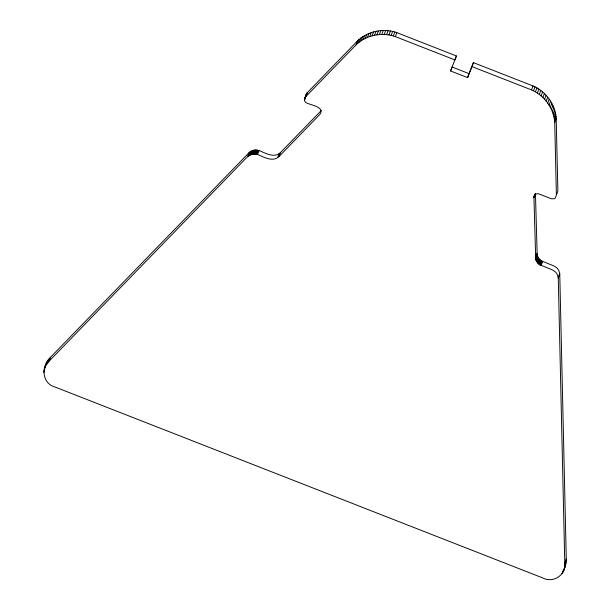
<?xml version="1.0" encoding="UTF-8"?>
<svg xmlns="http://www.w3.org/2000/svg" width="610" height="610" viewBox="0 0 610 610"><rect width="100%" height="100%" fill="white"/><g stroke="black" fill="none" stroke-linecap="round" stroke-linejoin="round"><path stroke-width="0.91" d="M321.279 110.532L280.493 152.553C274.241 158.562 265.373 153.057 258.998 150.502L253.775 150.19L249.185 152.553L50.622 357.17C41.137 365.664 41.343 383.4 55.243 387.098L542.641 577.899C553.057 583.549 566.461 574.978 564.784 562.992L558.28 278.099L557.448 274.828A10.522 10.233 20.6 0 0 555.748 272.281L552.965 270.154L539.652 264.717L537.448 262.674L535.71 259.494L533.956 197.861C533.537 194.864 536.891 192.722 539.499 194.14L551.333 198.746L554.071 198.776A3.271 3.18 20.6 0 0 555.428 197.861L556.373 194.849L554.726 122.572C553.956 108.542 544.372 95.381 531.493 89.906L471.934 66.597L473.421 62.632L532.987 85.941C545.866 91.416 555.443 104.577 556.213 118.614L557.868 190.884L556.922 193.896A3.271 3.18 20.6 0 1 556.625 194.194M563.602 570.594L565.645 564.883L566.278 559.027L559.766 274.134L558.943 270.863A10.492 10.202 20.6 0 0 556.816 267.874L554.452 266.189L541.146 260.752L538.935 258.709L537.196 255.529L535.45 193.896L533.956 197.861M45.613 365.863L49.128 361.135L247.69 156.518L252.288 154.147L257.512 154.467C263.886 157.022 272.746 162.527 279.006 156.518L319.785 114.497C325.389 107.169 311.153 105.095 307.242 103.22C304.375 102.488 303.368 98.637 305.717 96.731L356.095 44.82C366.206 35.044 382.18 31.888 395.356 36.615L454.915 59.932L456.41 55.968L396.851 32.65C383.667 27.923 367.693 31.079 357.582 40.855L307.204 92.766L304.497 98.744M45.742 365.222L47.1 361.898M306.128 94.359L305.938 96.433M44.248 369.187L46.322 363.552M43.882 370.865L45.369 366.907M46.596 364.239L48.083 360.274M43.722 372.542L44.324 370.956M47.771 362.66L49.265 358.695M49.128 361.135L50.622 357.17M247.69 156.518L249.185 152.553M248.079 156.16L249.566 152.195M248.499 155.809L249.993 151.852M248.956 155.489L250.451 151.524M249.452 155.192L250.946 151.227M249.978 154.925L251.465 150.96M250.527 154.681L252.014 150.716M251.099 154.475L252.586 150.51M251.686 154.292L253.173 150.327M252.288 154.147L253.775 150.19M252.898 154.04L254.385 150.075M253.508 153.972L254.995 150.007M254.118 153.933L255.613 149.969M254.728 153.933L256.215 149.969M255.323 153.972L256.81 150.007M255.903 154.04L257.389 150.075M256.459 154.147L257.954 150.182M257.001 154.292L258.488 150.327M257.512 154.467L258.998 150.502M277.634 157.632L279.128 153.667M279.006 156.518L280.493 152.553M304.405 99.163L306.571 93.543M304.367 99.582L306.868 93.147M304.382 99.994L305.869 96.029M305.717 96.731L307.204 92.766M304.451 100.398L305.343 98.019M356.095 44.82L357.582 40.855M357.62 43.363L359.115 39.398M359.313 41.991L360.807 38.026M361.158 40.702L362.645 36.737M363.133 39.513L364.62 35.548M365.222 38.43L366.717 34.465M367.418 37.469L368.913 33.504M369.706 36.623L371.193 32.666M372.054 35.914L373.549 31.949M374.456 35.342L375.951 31.377M376.896 34.907L378.383 30.942M379.344 34.61L380.838 30.645M381.791 34.465L383.286 30.5M384.216 34.465L385.703 30.5M386.595 34.61L388.09 30.645M388.921 34.9L390.408 30.935M391.17 35.334L392.657 31.369M393.32 35.906L394.807 31.941M395.356 36.615L396.851 32.65M450.592 70.966L452.079 67.001L469.098 73.665L467.603 77.622L450.592 70.966L456.41 55.968M531.493 89.906L532.987 85.941M533.476 90.776L534.962 86.811M535.443 91.813L536.93 87.848M537.387 93.017L538.874 89.052M539.286 94.382L540.78 90.417M541.131 95.892L542.625 91.927M542.908 97.539L544.402 93.574M544.608 99.308L546.095 95.343M546.202 101.184L547.696 97.219M547.696 103.159L549.183 99.194M549.069 105.21L550.555 101.245M550.312 107.329L551.798 103.364M551.417 109.495L552.904 105.53M552.37 111.691L553.857 107.726M553.171 113.902L554.665 109.937M553.811 116.113L555.306 112.156M554.284 118.309L555.779 114.344M554.589 120.467L556.084 116.502M554.726 122.572L556.213 118.614M534.116 196.397L535.031 193.972M534.024 196.862L534.917 194.483M533.971 197.35L535.458 193.385M535.321 257.329L536.808 253.363M535.351 257.855L536.838 253.89M535.428 258.396L536.914 254.431M535.549 258.937L537.036 254.98M535.71 259.494L537.196 255.529M535.908 260.051L537.395 256.086M536.144 260.6L537.639 256.635M536.419 261.141L537.913 257.176M536.731 261.667L538.218 257.702M537.074 262.178L538.561 258.221M537.448 262.674L538.935 258.709M537.845 263.146L539.339 259.181M538.272 263.589L539.758 259.624M538.714 264L540.208 260.035M539.179 264.374L540.666 260.409M539.652 264.717L541.146 260.752M540.14 265.014L541.627 261.05M540.628 265.274L542.122 261.316M541.123 265.495L542.618 261.53M558.241 277.573L559.736 273.608M558.28 278.099L559.766 274.134M564.784 562.992L566.278 559.027M564.746 565.035L566.232 561.07M562.016 573.697L563.51 569.732M564.532 566.987L566.027 563.022M562.885 572.211L565.645 564.883M469.098 73.665L473.421 62.632M467.603 77.622L471.934 66.597M564.38 568.245L565.089 566.629"/></g></svg>
